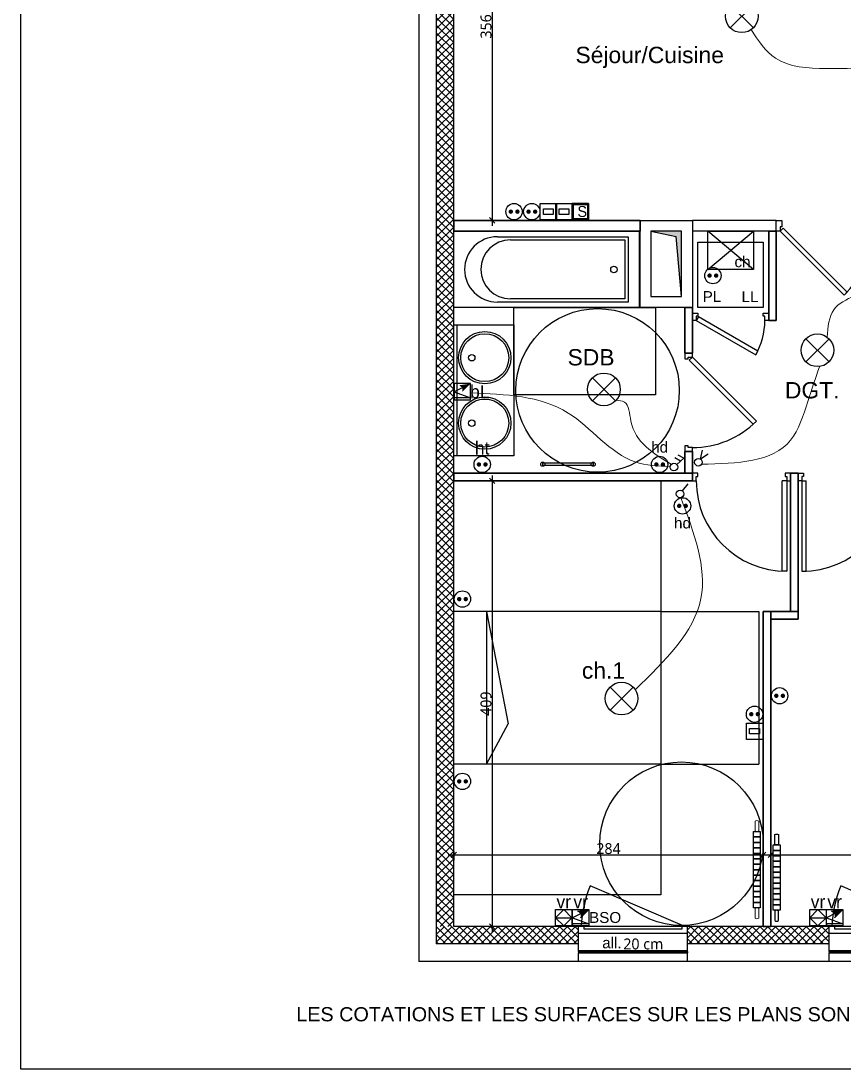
# Model space of a CAD drawing. Header units: centimetres. Extents: x -1838 to 162, y -111 to 1332.
# Drawn here: x -1838 to -1083, y -111 to 851 of the extents above; entities that cross this region are included whole.
import ezdxf

# ---------------------------------------------------------------- set-up
doc = ezdxf.new("R2010")
doc.units = ezdxf.units.CM
for name, color, linetype, lineweight in [('CHAUFFAGE_CHAUFFAGE_MOD', 102, 'Continuous', 25), ('CLOISONS_CLOISONS100_MOD', 114, 'Continuous', 35), ('CLOISONS_CLOISONS72_MOD', 114, 'Continuous', 35), ('COTATIONS_COTATIONS_MOD', 7, 'Continuous', 35), ('ELECTRICITE_INTERDOUBLE_MOD', 102, 'Continuous', 25), ('ELECTRICITE_INTERSIMPLE_MOD', 102, 'Continuous', 25), ('ELECTRICITE_INTERVV_MOD', 102, 'Continuous', 25), ('ELECTRICITE_LIAISONS_MOD', 102, 'Continuous', 25), ('ELECTRICITE_LUM_MOD', 102, 'Continuous', 25), ('ELECTRICITE_PRISE16AHT_MOD', 102, 'Continuous', 25), ('ELECTRICITE_PRISES16A_MOD', 102, 'Continuous', 25), ('ELECTRICITE_PRISESMULTIMEDIA_MOD', 102, 'Continuous', 25), ('ELECTRICITE_PRISESTEL_MOD', 102, 'Continuous', 25), ('ELECTRICITE_VOLETROULRADIO_MOD', 102, 'Continuous', 25), ('FDPLAN_ELEC_FIX', 8, 'Continuous', 25), ('FDPLAN_FDPLAN_FIX', 8, 'Continuous', 25), ('MENUISERIES_PORTES_MOD', 114, 'Continuous', 30), ('PLOMBERIE_BAIGNOIRE_MOD', 114, 'Continuous', 30), ('PLOMBERIE_LL_MOD', 114, 'Continuous', 30), ('PLOMBERIE_MEUBLEVASQUE_MOD', 114, 'Continuous', 30)]:
    doc.layers.add(name, color=color, linetype=linetype, lineweight=lineweight)
doc.layers.add('ELECTRICITE_PRISE16AHAND_MOD', color=102, linetype='Continuous')
doc.layers.add('PLACARDS_PLACARDS_0100_MOD', color=114, linetype='Continuous')
doc.styles.add('Arial', font='arial.ttf', dxfattribs={"height": 10})
doc.styles.add('Arial_1', font='arial.ttf', dxfattribs={"height": 7.5})
doc.styles.add('Arial_5', font='arial.ttf', dxfattribs={"height": 0.2})
doc.styles.add('prlm-elec-cfo', font='comic.ttf', dxfattribs={"height": 0.12})
doc.styles.add('Trebuchet MS', font='trebuc.ttf', dxfattribs={"height": 10})
doc.dimstyles.new('Cotes_linéaires_2', dxfattribs={"dimscale": 30.48, "dimtxt": 0.103095, "dimasz": 0.164042, "dimexe": 0.164042, "dimexo": 0.0625, "dimgap": 0.016404, "dimtad": 1, "dimdec": 0, "dimlfac": 100, "dimzin": 0, "dimdsep": 46, "dimtxsty": 'Trebuchet MS', "dimblk1": 'OBLIQUE', "dimblk2": 'OBLIQUE', "dimsah": 1, "dimcen": 0.09, "dimdle": 0.164042, "dimazin": 0, "dimtfac": 1, "dimtdec": 4, "dimtix": 1, "dimtmove": 0, "dimatfit": 3, "dimfxl": 1, "dimtvp": 1, "dimtolj": 1, "dimtzin": 0, "dimarcsym": 0})
doc.dimstyles.new('Cotes_linéaires_6', dxfattribs={"dimscale": 30.48, "dimtxt": 0.103095, "dimasz": 0.164042, "dimexe": 0.164042, "dimexo": 0.0625, "dimgap": 0.016404, "dimtad": 1, "dimdec": 0, "dimlfac": 100, "dimzin": 0, "dimdsep": 46, "dimtxsty": 'Trebuchet MS', "dimblk1": 'OBLIQUE', "dimblk2": 'OBLIQUE', "dimsah": 1, "dimcen": 0.09, "dimdle": 0.164042, "dimazin": 0, "dimtfac": 1, "dimtdec": 4, "dimtix": 1, "dimtmove": 0, "dimatfit": 3, "dimfxl": 1, "dimtvp": 1, "dimtolj": 1, "dimtzin": 0, "dimarcsym": 0})

# ---------------------------------------------------------------- blocks, each defined once
blk = doc.blocks.new('Fenêtre simple-all vitrée_BSO - Fenêtre simple-all vitrée_BSO-2719337-A_B-Niveau 1 - 1_50')
for p, q in [((-0.5, 0.07), (-0.5, 0.08)), ((0.5, 0.08), (-0.5, 0.08)), ((0.5, 0.07), (-0.5, 0.07)), ((0.5, 0.06), (-0.5, 0.06)), ((0.5, 0.07), (0.5, 0.08)), ((0.5, -0.1), (-0.5, -0.1)), ((-0.5, -0.16), (0.5, -0.16)), ((-0.475, -0.16), (0.3941, -0.5326)), ((0.45, -0.1402), (-0.45, -0.1402)), ((-0.45, -0.1402), (-0.45, -0.16)), ((-0.45, -0.16), (0.45, -0.16)), ((0.45, -0.16), (0.45, -0.1402))]:
    blk.add_line(p, q)
blk.add_arc((-0.6965, -0.1007), 1.173, 338.39466, 357.09984)
blk = doc.blocks.new('PMR Giration - PMR Giration-978195-A_B-Niveau 1 - 1_50')
at = {"layer": 'FDPLAN_FDPLAN_FIX'}
blk.add_circle((0, 0), 0.75, dxfattribs=at)
blk = doc.blocks.new('LIT PMR 120 - LIT PMR 120-971960-A_B-Niveau 1 - 1_50')
at = {"layer": 'FDPLAN_FDPLAN_FIX'}
for p, q in [((1.2, 1.9), (1.2, 2.8)), ((1.2, 2.8), (2.6, 2.8)), ((2.6, 1.9), (2.6, 2.8)), ((0, 1.9), (1.2, 1.9)), ((0, 1.9), (0, 0)), ((1.2, 1.9), (2.6, 1.9)), ((1.2, 1.9), (1.2, 0)), ((2.6, 1.9), (3.8, 1.9)), ((2.6, 1.9), (2.6, 0)), ((3.8, 1.9), (3.8, 0)), ((1.2, 0.3), (2.2289, 0.5)), ((2.6, 0.3), (2.2289, 0.5)), ((1.2, 0.3), (2.6, 0.3)), ((3.8, 0), (0, 0))]:
    blk.add_line(p, q, dxfattribs=at)
blk = doc.blocks.new('Int_ Simple - PP _0_83m x 2_04m_-986704-A_B-Niveau 1 - 1_50')
at = {"layer": 'MENUISERIES_PORTES_MOD'}
for p, q in [((-0.435, 0.035), (-0.485, 0.035)), ((-0.485, 0.035), (-0.485, -0.035)), ((-0.45, -0.035), (-0.45, 0.005)), ((-0.45, 0.005), (-0.435, 0.005)), ((-0.435, 0.005), (-0.435, 0.035)), ((0.415, 0.035), (0.365, 0.035)), ((0.365, 0.035), (0.365, 0.005)), ((0.365, 0.005), (0.38, 0.005)), ((0.38, 0.005), (0.38, -0.035)), ((0.415, 0.035), (0.415, -0.035)), ((-0.485, -0.035), (-0.45, -0.035)), ((0.38, -0.035), (0.34, -0.035)), ((0.34, -0.865), (0.34, -0.035)), ((0.38, -0.035), (0.38, -0.865)), ((0.38, -0.035), (0.415, -0.035)), ((0.38, -0.865), (0.34, -0.865))]:
    blk.add_line(p, q, dxfattribs=at)
blk.add_arc((0.38, -0.035), 0.83, 180, 270, dxfattribs=at)
blk = doc.blocks.new('Int_ Simple - PP _0_83m x 2_04m_-986942-A_B-Niveau 1 - 1_50')
at = {"layer": 'MENUISERIES_PORTES_MOD'}
for p, q in [((0.38, 0.865), (0.34, 0.865)), ((0.34, 0.865), (0.34, 0.035)), ((0.38, 0.035), (0.38, 0.865)), ((-0.485, 0.035), (-0.45, 0.035)), ((-0.485, 0.035), (-0.485, -0.035)), ((-0.45, 0.035), (-0.45, -0.005)), ((0.38, 0.035), (0.34, 0.035)), ((0.38, 0.035), (0.415, 0.035)), ((0.38, -0.005), (0.38, 0.035)), ((0.415, 0.035), (0.415, -0.035)), ((-0.435, -0.035), (-0.485, -0.035)), ((-0.45, -0.005), (-0.435, -0.005)), ((-0.435, -0.005), (-0.435, -0.035)), ((0.365, -0.005), (0.38, -0.005)), ((0.365, -0.035), (0.365, -0.005)), ((0.415, -0.035), (0.365, -0.035))]:
    blk.add_line(p, q, dxfattribs=at)
blk.add_arc((0.38, 0.035), 0.83, 90, 180, dxfattribs=at)
blk = doc.blocks.new('LAVABO DOUBLE - LAVABO DOUBLE-969751-A_B-Niveau 1 - 1_50')
at = {"layer": 'PLOMBERIE_MEUBLEVASQUE_MOD'}
for p, q in [((0, 0), (0, 0.55)), ((0, 0.55), (1.2, 0.55)), ((1.2, 0.55), (1.2, 0)), ((1.2, 0.03), (0, 0.03)), ((1.2, 0), (0, 0))]:
    blk.add_line(p, q, dxfattribs=at)
for centre, radius in [((0.3, 0.285), 0.24), ((0.3, 0.285), 0.22), ((0.9, 0.285), 0.24), ((0.9, 0.285), 0.22), ((0.3, 0.165), 0.03), ((0.9, 0.165), 0.03)]:
    blk.add_circle(centre, radius, dxfattribs=at)
blk = doc.blocks.new('baignoire 70x170cm - baignoire 70x170cm-979927-A_B-Niveau 1 - 1_50')
at = {"layer": 'PLOMBERIE_BAIGNOIRE_MOD'}
for p, q in [((0, 0), (0, 1.7)), ((0, 1.7), (0.7, 1.7)), ((0.7, 0), (0.7, 1.7)), ((0.05, 0.1), (0.05, 1.3)), ((0.65, 1.3), (0.65, 0.1)), ((0.08, 0.13), (0.08, 1.1803)), ((0.62, 1.1803), (0.62, 0.13)), ((0.65, 0.1), (0.05, 0.1)), ((0.62, 0.13), (0.08, 0.13)), ((0.7, 0), (0, 0))]:
    blk.add_line(p, q, dxfattribs=at)
blk.add_circle((0.35, 0.23), 0.03, dxfattribs=at)
for centre, radius in [((0.35, 1.3), 0.3), ((0.35, 1.1803), 0.27)]:
    blk.add_arc(centre, radius, 360, 180, dxfattribs=at)
blk = doc.blocks.new('Int_ Simple - PP _0_83m x 2_04m_-986892-A_B-Niveau 1 - 1_50')
at = {"layer": 'MENUISERIES_PORTES_MOD'}
for p, q in [((-0.435, 0.035), (-0.485, 0.035)), ((-0.45, -0.035), (-0.45, 0.005)), ((-0.45, 0.005), (-0.435, 0.005)), ((-0.435, 0.005), (-0.435, 0.035)), ((0.415, 0.035), (0.365, 0.035)), ((0.365, 0.035), (0.365, 0.005)), ((0.365, 0.005), (0.38, 0.005)), ((0.38, 0.005), (0.38, -0.035)), ((-0.485, -0.035), (-0.45, -0.035)), ((-0.2352, -0.5936), (0.3517, -0.0067)), ((0.38, -0.035), (-0.2069, -0.6219)), ((0.3517, -0.0067), (0.38, -0.035)), ((0.38, -0.035), (0.415, -0.035)), ((-0.2069, -0.6219), (-0.2352, -0.5936))]:
    blk.add_line(p, q, dxfattribs=at)
blk.add_arc((0.38, -0.035), 0.83, 180.0001, 225, dxfattribs=at)
blk = doc.blocks.new('CHAUDIERE - CHAUDIERE-V6-A_B-Niveau 1 - 1_50')
at = {"layer": 'FDPLAN_FDPLAN_FIX'}
for p, q in [((0.42, 0.35), (0, 0)), ((0, 0.35), (0.42, 0)), ((0, 0), (0, 0.35)), ((0, 0.35), (0.42, 0.35)), ((0.42, 0.35), (0.42, 0)), ((0.42, 0), (0, 0))]:
    blk.add_line(p, q, dxfattribs=at)
blk = doc.blocks.new('Int_ Simple1 - PP-1369627-A_B-Niveau 1 - 1_50')
at = {"layer": 'PLACARDS_PLACARDS_0100_MOD'}
for p, q in [((-0.2656, 0.35), (-0.2856, 0.3154)), ((-0.2856, 0.3154), (0.26, 0.0004)), ((0.28, 0.035), (-0.2656, 0.35)), ((-0.385, 0.035), (-0.35, 0.035)), ((-0.385, 0.035), (-0.385, -0.035)), ((-0.35, 0.035), (-0.35, -0.005)), ((0.26, 0.0004), (0.28, 0.035)), ((0.28, 0.035), (0.315, 0.035)), ((0.28, -0.005), (0.28, 0.035)), ((0.315, 0.035), (0.315, -0.035)), ((-0.335, -0.035), (-0.385, -0.035)), ((-0.35, -0.005), (-0.335, -0.005)), ((-0.335, -0.005), (-0.335, -0.035)), ((0.265, -0.005), (0.28, -0.005)), ((0.265, -0.035), (0.265, -0.005)), ((0.315, -0.035), (0.265, -0.035))]:
    blk.add_line(p, q, dxfattribs=at)
blk.add_arc((0.28, 0.035), 0.63, 150, 179.99987, dxfattribs=at)
blk = doc.blocks.new('gaine - gaine-2724823-A_B-Niveau 1 - 1_50')
at = {"layer": 'FDPLAN_FDPLAN_FIX'}
for p in [(0, 0.6), (0.28, 0)]:
    blk.add_line(p, (0.0483, 0.0483), dxfattribs=at)
blk = doc.blocks.new('PMR Zone 80x130 - PMR Zone 80x130-V45-A_B-Niveau 1 - 1_50')
at = {"layer": 'FDPLAN_FDPLAN_FIX'}
for p, q in [((0, 0), (0, 1.3)), ((0, 1.3), (0.8, 1.3)), ((0.8, 1.3), (0.8, 0)), ((0.8, 0), (0, 0))]:
    blk.add_line(p, q, dxfattribs=at)
blk = doc.blocks.new('_Oblique')
at = {"color": 0, "linetype": 'ByBlock', "lineweight": -2}
blk.add_line((-0.5, -0.5), (0.5, 0.5), dxfattribs=at)
blk = doc.blocks.new('*D65')
at = {"layer": 'COTATIONS_COTATIONS_MOD', "color": 0, "lineweight": -2, "transparency": 16777216}
for p, q in [((-1402.36, 1023.98), (-1410.46, 1023.98)), ((-1405.46, 1028.98), (-1405.46, 662.98)), ((-1402.36, 667.98), (-1410.46, 667.98))]:
    blk.add_line(p, q, dxfattribs=at)
at = {"layer": 'Defpoints', "color": 0, "transparency": 16777216}
for p in [(-1400.46, 1023.98), (-1405.46, 667.98), (-1400.46, 667.98)]:
    blk.add_point(p, dxfattribs=at)
at = {"layer": 'COTATIONS_COTATIONS_MOD', "color": 0, "lineweight": -2, "transparency": 16777216, "xscale": 5, "yscale": 5, "zscale": 5}
for p, rotation in [((-1405.46, 1023.98), 90), ((-1405.46, 667.98), 270)]:
    blk.add_blockref('_Oblique', p, dxfattribs=dict(at, rotation=rotation))
at = {"layer": 'COTATIONS_COTATIONS_MOD', "color": 0, "transparency": 16777216, "insert": (-1411.06, 845.98), "char_height": 10, "width": 26.4203, "attachment_point": 5, "rotation": 90, "style": 'Trebuchet MS'}
blk.add_mtext('\\A1;356', dxfattribs=at)
blk = doc.blocks.new('*D66')
at = {"layer": 'COTATIONS_COTATIONS_MOD', "color": 0, "lineweight": -2, "transparency": 16777216}
for p, q in [((-1405.46, 433.98), (-1405.46, 14.98)), ((-1402.36, 428.98), (-1410.46, 428.98)), ((-1402.36, 19.98), (-1410.46, 19.98))]:
    blk.add_line(p, q, dxfattribs=at)
at = {"layer": 'Defpoints', "color": 0, "transparency": 16777216}
for p in [(-1400.46, 428.98), (-1405.46, 19.98), (-1400.46, 19.98)]:
    blk.add_point(p, dxfattribs=at)
at = {"layer": 'COTATIONS_COTATIONS_MOD', "color": 0, "lineweight": -2, "transparency": 16777216, "xscale": 5, "yscale": 5, "zscale": 5}
for p, rotation in [((-1405.46, 428.98), 90), ((-1405.46, 19.98), 270)]:
    blk.add_blockref('_Oblique', p, dxfattribs=dict(at, rotation=rotation))
at = {"layer": 'COTATIONS_COTATIONS_MOD', "color": 0, "transparency": 16777216, "insert": (-1411.06, 224.48), "char_height": 10, "width": 26.4203, "attachment_point": 5, "rotation": 90, "style": 'Trebuchet MS'}
blk.add_mtext('\\A1;409', dxfattribs=at)
blk = doc.blocks.new('*D67')
at = {"layer": 'COTATIONS_COTATIONS_MOD', "color": 0, "lineweight": -2, "transparency": 16777216}
for p, q in [((-1440.71, 88.92), (-1440.71, 80.83)), ((-1156.71, 88.92), (-1156.71, 80.83)), ((-1445.71, 85.83), (-1151.71, 85.83))]:
    blk.add_line(p, q, dxfattribs=at)
at = {"layer": 'Defpoints', "color": 0, "transparency": 16777216}
for p in [(-1440.71, 90.83), (-1156.71, 90.83), (-1156.71, 85.83)]:
    blk.add_point(p, dxfattribs=at)
at = {"layer": 'COTATIONS_COTATIONS_MOD', "color": 0, "lineweight": -2, "transparency": 16777216, "xscale": 5, "yscale": 5, "zscale": 5, "rotation": 180}
blk.add_blockref('_Oblique', (-1440.71, 85.83), dxfattribs=at)
at = {"layer": 'COTATIONS_COTATIONS_MOD', "color": 0, "lineweight": -2, "transparency": 16777216, "xscale": 5, "yscale": 5, "zscale": 5}
blk.add_blockref('_Oblique', (-1156.71, 85.83), dxfattribs=at)
at = {"layer": 'COTATIONS_COTATIONS_MOD', "color": 0, "transparency": 16777216, "insert": (-1298.71, 91.41), "char_height": 10, "width": 26.4203, "attachment_point": 5, "style": 'Trebuchet MS'}
blk.add_mtext('\\A1;284', dxfattribs=at)
blk = doc.blocks.new('*D68')
at = {"layer": 'COTATIONS_COTATIONS_MOD', "color": 0, "lineweight": -2, "transparency": 16777216}
for p, q in [((-1149.71, 88.92), (-1149.71, 80.83)), ((-883.71, 88.92), (-883.71, 80.83)), ((-1154.71, 85.83), (-878.71, 85.83))]:
    blk.add_line(p, q, dxfattribs=at)
at = {"layer": 'Defpoints', "color": 0, "transparency": 16777216}
for p in [(-1149.71, 90.83), (-883.71, 90.83), (-883.71, 85.83)]:
    blk.add_point(p, dxfattribs=at)
at = {"layer": 'COTATIONS_COTATIONS_MOD', "color": 0, "lineweight": -2, "transparency": 16777216, "xscale": 5, "yscale": 5, "zscale": 5, "rotation": 180}
blk.add_blockref('_Oblique', (-1149.71, 85.83), dxfattribs=at)
at = {"layer": 'COTATIONS_COTATIONS_MOD', "color": 0, "lineweight": -2, "transparency": 16777216, "xscale": 5, "yscale": 5, "zscale": 5}
blk.add_blockref('_Oblique', (-883.71, 85.83), dxfattribs=at)
at = {"layer": 'COTATIONS_COTATIONS_MOD', "color": 0, "transparency": 16777216, "insert": (-1016.71, 91.43), "char_height": 10, "width": 26.4203, "attachment_point": 5, "style": 'Trebuchet MS'}
blk.add_mtext('\\A1;266', dxfattribs=at)
blk = doc.blocks.new('Int_ Simple - PP _0_83m x 2_04m_-2673223-A_B-Niveau 1 - 1_50')
at = {"layer": 'MENUISERIES_PORTES_MOD'}
for p, q in [((-0.2069, 0.6369), (-0.2352, 0.6086)), ((-0.2352, 0.6086), (0.3517, 0.0217)), ((0.38, 0.05), (-0.2069, 0.6369)), ((-0.485, 0.05), (-0.45, 0.05)), ((-0.45, 0.05), (-0.45, 0.01)), ((-0.45, 0.01), (-0.435, 0.01)), ((-0.435, 0.01), (-0.435, -0.05)), ((0.3517, 0.0217), (0.38, 0.05)), ((0.365, 0.01), (0.38, 0.01)), ((0.365, -0.05), (0.365, 0.01)), ((0.38, 0.05), (0.415, 0.05)), ((0.38, 0.01), (0.38, 0.05)), ((-0.435, -0.05), (-0.485, -0.05)), ((0.415, -0.05), (0.365, -0.05))]:
    blk.add_line(p, q, dxfattribs=at)
blk.add_arc((0.38, 0.05), 0.83, 135, 179.9999, dxfattribs=at)
blk = doc.blocks.new('xo.PTCE')
at = {"color": 0, "ltscale": 0.01}
for points in [[(-0.1061, 0.1061), (0.1061, -0.1061)], [(0.1061, 0.1061), (-0.1061, -0.1061)]]:
    blk.add_lwpolyline(points, dxfattribs=at)
at = {"color": 0, "linetype": 'ByBlock', "ltscale": 0.01}
blk.add_circle((0, 0), 0.15, dxfattribs=at)
blk = doc.blocks.new('xo.SA')
at = {"color": 0, "ltscale": 0.01}
blk.add_lwpolyline([(0.002, -0.0128), (0.055, 0.0528)], dxfattribs=at)
blk.add_circle((-0.02, -0.04), 0.035, dxfattribs=at)
blk = doc.blocks.new('xo.VV')
at = {"color": 0, "ltscale": 0.01}
blk.add_lwpolyline([(0.0695, 0.0342), (0.0001, -0.0113), (0.0191, 0.0695)], dxfattribs=at)
blk.add_circle((-0.02, -0.04), 0.035, dxfattribs=at)
blk = doc.blocks.new('xo.DA')
at = {"color": 0, "ltscale": 0.01}
for points in [[(0.0405, 0.0139), (-0.0117, 0.0434)], [(0.0061, -0.0167), (0.0704, 0.0405), (0.0181, 0.0701)]]:
    blk.add_lwpolyline(points, dxfattribs=at)
blk.add_circle((-0.02, -0.04), 0.035, dxfattribs=at)
blk = doc.blocks.new('xo.BL')
at = {"lineweight": 5, "ltscale": 0.01}
blk.add_hatch(color=0, dxfattribs=at).paths.add_polyline_path([(-0.03, 0.06), (-0.001, 0.037), (0, 0), (0.075, 0.075)])
for p, q in [((0.075, 0.075), (-0.075, 0.075)), ((-0.075, 0.075), (-0.075, -0.075)), ((0.075, -0.075), (0.075, 0.075)), ((-0.075, -0.075), (0.075, -0.075))]:
    blk.add_line(p, q)
at = {"color": 0, "ltscale": 0.01}
for p, q in [((0.0095, 0.0423), (-0.075, 0)), ((-0.075, 0), (0.075, -0.055)), ((0.075, -0.055), (-0.075, -0.055)), ((-0.075, -0.055), (-0.075, -0.075)), ((-0.075, -0.075), (0.075, -0.075))]:
    blk.add_line(p, q, dxfattribs=at)
blk = doc.blocks.new('xo.REGG-11H-750-12')
at = {"color": 0, "linetype": 'ByBlock', "lineweight": -2, "ltscale": 0.01, "flags": 128}
for points in [[(-0.3051, 0.042), (-0.3949, 0.042, -0.308535), (-0.3949, 0.075), (-0.3051, 0.075, -0.308535)], [(0.3051, 0.042), (0.3949, 0.042, 0.308535), (0.3949, 0.075), (0.3051, 0.075, 0.308535)]]:
    blk.add_lwpolyline(points, format="xyb", close=True, dxfattribs=at)
for points in [[(-0.3, 0.09), (-0.25, 0.09), (-0.25, 0.027), (-0.3, 0.027)], [(-0.25, 0.09), (-0.2, 0.09), (-0.2, 0.027), (-0.25, 0.027)], [(-0.2, 0.09), (-0.15, 0.09), (-0.15, 0.027), (-0.2, 0.027)], [(-0.15, 0.09), (-0.1, 0.09), (-0.1, 0.027), (-0.15, 0.027)], [(-0.1, 0.09), (-0.05, 0.09), (-0.05, 0.027), (-0.1, 0.027)], [(-0.05, 0.09), (0, 0.09), (0, 0.027), (-0.05, 0.027)], [(0, 0.09), (0.05, 0.09), (0.05, 0.027), (0, 0.027)], [(0.05, 0.09), (0.1, 0.09), (0.1, 0.027), (0.05, 0.027)], [(0.1, 0.09), (0.15, 0.09), (0.15, 0.027), (0.1, 0.027)], [(0.15, 0.09), (0.2, 0.09), (0.2, 0.027), (0.15, 0.027)], [(0.2, 0.09), (0.25, 0.09), (0.25, 0.027), (0.2, 0.027)], [(0.25, 0.09), (0.3, 0.09), (0.3, 0.027), (0.25, 0.027)]]:
    blk.add_lwpolyline(points, close=True, dxfattribs=at)
blk.add_lwpolyline([(-0.3, 0), (0.3, 0)], dxfattribs=at)
blk = doc.blocks.new('xo.REGG-11H-750-14')
at = {"lineweight": 5, "ltscale": 0.01, "flags": 128}
for points in [[(-0.3551, 0.042), (-0.4449, 0.042, -0.308535), (-0.4449, 0.075), (-0.3551, 0.075, -0.308535)], [(0.3551, 0.042), (0.4449, 0.042, 0.308535), (0.4449, 0.075), (0.3551, 0.075, 0.308535)]]:
    blk.add_lwpolyline(points, format="xyb", close=True, dxfattribs=at)
at = {"linetype": 'ByBlock', "lineweight": -2, "ltscale": 0.01, "flags": 128}
for points in [[(-0.35, 0.09), (-0.3, 0.09), (-0.3, 0.027), (-0.35, 0.027)], [(-0.3, 0.09), (-0.25, 0.09), (-0.25, 0.027), (-0.3, 0.027)], [(-0.25, 0.09), (-0.2, 0.09), (-0.2, 0.027), (-0.25, 0.027)], [(-0.2, 0.09), (-0.15, 0.09), (-0.15, 0.027), (-0.2, 0.027)], [(-0.15, 0.09), (-0.1, 0.09), (-0.1, 0.027), (-0.15, 0.027)], [(-0.1, 0.09), (-0.05, 0.09), (-0.05, 0.027), (-0.1, 0.027)], [(-0.05, 0.09), (0, 0.09), (0, 0.027), (-0.05, 0.027)], [(0, 0.09), (0.05, 0.09), (0.05, 0.027), (0, 0.027)], [(0.05, 0.09), (0.1, 0.09), (0.1, 0.027), (0.05, 0.027)], [(0.1, 0.09), (0.15, 0.09), (0.15, 0.027), (0.1, 0.027)], [(0.15, 0.09), (0.2, 0.09), (0.2, 0.027), (0.15, 0.027)], [(0.2, 0.09), (0.25, 0.09), (0.25, 0.027), (0.2, 0.027)], [(0.25, 0.09), (0.3, 0.09), (0.3, 0.027), (0.25, 0.027)], [(0.3, 0.09), (0.35, 0.09), (0.35, 0.027), (0.3, 0.027)]]:
    blk.add_lwpolyline(points, close=True, dxfattribs=at)
at = {"lineweight": 5, "ltscale": 0.01, "flags": 128}
blk.add_lwpolyline([(-0.35, 0), (0.35, 0)], dxfattribs=at)
blk = doc.blocks.new('xo.BP-VR')
at = {"color": 0, "ltscale": 0.01}
for p, q in [((-0.075, 0), (0, 0.075)), ((0, -0.075), (-0.075, 0)), ((-0.075, 0), (0.075, 0)), ((0, 0.075), (0.075, 0)), ((0.075, 0), (0, -0.075))]:
    blk.add_line(p, q, dxfattribs=at)
for p, q in [((-0.075, -0.075), (-0.075, 0.075)), ((-0.075, 0.075), (0.075, 0.075)), ((0.075, 0.075), (0.075, -0.075)), ((0.075, -0.075), (-0.075, -0.075))]:
    blk.add_line(p, q)
blk = doc.blocks.new('xo.VR')
at = {"lineweight": 5, "ltscale": 0.01}
blk.add_hatch(color=0, dxfattribs=at).paths.add_polyline_path([(-0.03, 0.06), (-0.001, 0.037), (0, 0), (0.075, 0.075)])
for p, q in [((-0.075, -0.075), (-0.075, 0.075)), ((-0.075, 0.075), (0.075, 0.075)), ((0.075, 0.075), (0.075, -0.075)), ((0.075, -0.075), (-0.075, -0.075))]:
    blk.add_line(p, q)
at = {"color": 0, "ltscale": 0.01}
for p, q in [((0.0095, 0.0423), (-0.075, 0)), ((-0.075, 0), (0.075, -0.055)), ((-0.03, 0.06), (0.075, 0.075)), ((0.075, 0.075), (0, 0)), ((0.075, -0.055), (-0.075, -0.055)), ((-0.075, -0.055), (-0.075, -0.075)), ((-0.075, -0.075), (0.075, -0.075))]:
    blk.add_line(p, q, dxfattribs=at)
blk = doc.blocks.new('xo.PCHD')
at = {"color": 0, "linetype": 'ByBlock', "lineweight": 5, "ltscale": 0.01, "const_width": 0.02}
for points in [[(-0.04, 0, 1), (-0.02, 0, 1)], [(0.02, 0, 1), (0.04, 0, 1)]]:
    blk.add_lwpolyline(points, format="xyb", close=True, dxfattribs=at)
at = {"color": 0, "linetype": 'ByBlock', "lineweight": -2, "ltscale": 0.01}
blk.add_circle((0, 0), 0.075, dxfattribs=at)
blk = doc.blocks.new('xo.ATOLLSPA-0571')
at = {"color": 0, "ltscale": 0.01}
blk.add_lwpolyline([(-0.25, 0), (0.25, 0)], dxfattribs=at)
blk.add_lwpolyline([(-0.231, 0.0928), (0.231, 0.0928), (0.231, 0.0672), (-0.231, 0.0672)], close=True, dxfattribs=at)
for centre in [(-0.231, 0.08), (0.231, 0.08)]:
    blk.add_circle(centre, 0.019, dxfattribs=at)
blk = doc.blocks.new('xo.pcsat')
at = {"ltscale": 0.01}
for p, q in [((-0.075, 0.075), (0.075, 0.075)), ((-0.075, -0.075), (-0.075, 0.075)), ((-0.065, 0.065), (0.065, 0.065)), ((-0.065, -0.065), (-0.065, 0.065)), ((0.065, 0.065), (0.065, -0.065)), ((0.075, 0.075), (0.075, -0.075)), ((0.075, -0.075), (-0.075, -0.075)), ((0.065, -0.065), (-0.065, -0.065))]:
    blk.add_line(p, q, dxfattribs=at)
for p, q in [((0.075, 0.075), (-0.075, 0.075)), ((-0.075, 0.075), (-0.075, -0.075)), ((0.075, -0.075), (0.075, 0.075)), ((-0.075, -0.075), (0.075, -0.075))]:
    blk.add_line(p, q)
blk.add_text('S', height=0.1).set_placement((-0.0278, -0.0484))
blk = doc.blocks.new('xo.RJ45')
at = {"color": 0, "linetype": 'ByBlock', "lineweight": -2, "ltscale": 0.01}
for p, q in [((-0.075, 0.075), (0.075, 0.075)), ((-0.075, -0.075), (-0.075, 0.075)), ((-0.045, 0.025), (0.045, 0.025)), ((-0.045, -0.025), (-0.045, 0.025)), ((0.045, 0.025), (0.045, -0.025)), ((0.075, 0.075), (0.075, -0.075)), ((0.075, -0.075), (-0.075, -0.075)), ((0.045, -0.025), (-0.045, -0.025))]:
    blk.add_line(p, q, dxfattribs=at)
blk = doc.blocks.new('xo.PC')
at = {"color": 0, "linetype": 'ByBlock', "lineweight": 5, "ltscale": 0.01, "const_width": 0.02}
for points in [[(-0.04, 0, 1), (-0.02, 0, 1)], [(0.02, 0, 1), (0.04, 0, 1)]]:
    blk.add_lwpolyline(points, format="xyb", close=True, dxfattribs=at)
at = {"color": 0, "linetype": 'ByBlock', "lineweight": -2, "ltscale": 0.01}
blk.add_circle((0, 0), 0.075, dxfattribs=at)
blk = doc.blocks.new('xo.PCHT')
at = {"color": 0, "linetype": 'ByBlock', "lineweight": 5, "ltscale": 0.01, "const_width": 0.02}
for points in [[(-0.04, 0, 1), (-0.02, 0, 1)], [(0.02, 0, 1), (0.04, 0, 1)]]:
    blk.add_lwpolyline(points, format="xyb", close=True, dxfattribs=at)
at = {"color": 0, "linetype": 'ByBlock', "lineweight": -2, "ltscale": 0.01}
blk.add_circle((0, 0), 0.075, dxfattribs=at)
blk = doc.blocks.new('MODULE CUISINE - MODULE CUISINE-2481155-A_B-Niveau 1 - 1_50')
at = {"layer": 'PLOMBERIE_LL_MOD'}
for p, q in [((0, 0), (0, 0.6)), ((0, 0.6), (0.6, 0.6)), ((0.6, 0.6), (0.6, 0)), ((0.6, 0), (0, 0))]:
    blk.add_line(p, q, dxfattribs=at)
at = {"layer": 'PLOMBERIE_LL_MOD', "const_width": 0.02}
for points in [[(0.4223, 0.3068, 1), (0.4423, 0.3068, 1)], [(0.4823, 0.3068, 1), (0.5023, 0.3068, 1)]]:
    blk.add_lwpolyline(points, format="xyb", close=True, dxfattribs=at)
at = {"layer": 'PLOMBERIE_LL_MOD'}
blk.add_circle((0.4623, 0.3068), 0.075, dxfattribs=at)

msp = doc.modelspace()

# ---------------------------------------------------------------- hatches: boundary and pattern name
at = {"layer": 'FDPLAN_FDPLAN_FIX'}
h = msp.add_hatch(dxfattribs=at)
h.set_pattern_fill('FP_6', color=256, scale=100, angle=225, style=0, pattern_type=2)
h.set_pattern_definition([(135, (-1472.731, 537.9324), (-3.535534, -3.535534), []), (225, (-1472.731, 537.9324), (3.535534, -3.535534), [])])
h.paths.add_polyline_path([(-1456.71, 19.98), (-1440.71, 19.98), (-1440.71, 1039.98), (-1456.71, 1039.98), (-1456.71, 331.9)], flags=0)
h = msp.add_hatch(color=256, dxfattribs=at)
h.dxf.hatch_style = 1
h.paths.add_polyline_path([(-1231.71, 657.98), (-1259.71, 657.98), (-1236.54, 653.15), (-1231.71, 597.98)])
h = msp.add_hatch(dxfattribs=at)
h.set_pattern_fill('FP_1', color=256, scale=100, angle=45, style=0, pattern_type=2)
h.set_pattern_definition([(225, (-1170.2307, -12.055), (3.53553, -3.53553), []), (315, (-1170.2307, -12.055), (3.53553, 3.53553), [])])
h.paths.add_polyline_path([(-883.71, 3.98), (-883.71, 19.98), (-996.21, 19.98), (-996.21, 3.98)], flags=0)
h.paths.add_polyline_path([(-1096.21, 3.98), (-1096.21, 19.98), (-1226.21, 19.98), (-1226.21, 3.98)], flags=0)
h.paths.add_polyline_path([(-1357.87, 3.98), (-1326.21, 3.98), (-1326.21, 19.98), (-1456.71, 19.98), (-1456.71, 3.98)], flags=0)

# ---------------------------------------------------------------- linework, layer by layer
msp.add_lwpolyline([(-1837.84, 1331.97), (162.16, 1331.97), (162.16, -110.81), (-1837.84, -110.81)], close=True)
msp.add_lwpolyline([(-1837.84, 1331.97), (162.16, 1331.97), (162.16, -110.81), (-1837.84, -110.81)], close=True)
at = {"layer": 'CLOISONS_CLOISONS100_MOD'}
for p, q in [((-1269.71, 667.98), (-1440.71, 667.98)), ((-1440.71, 667.98), (-1440.71, 657.98)), ((-1269.71, 657.98), (-1269.71, 667.98)), ((-1269.71, 657.98), (-1440.71, 657.98))]:
    msp.add_line(p, q, dxfattribs=at)
at = {"layer": 'CLOISONS_CLOISONS72_MOD'}
for p, q in [((-1151.71, 575.98), (-1151.71, 657.98)), ((-1144.71, 657.98), (-1151.71, 657.98)), ((-1144.71, 657.98), (-1144.71, 575.98)), ((-1228.71, 587.98), (-1228.71, 545.98)), ((-1221.71, 587.98), (-1228.71, 587.98)), ((-1221.71, 545.98), (-1221.71, 587.98)), ((-1144.71, 575.98), (-1151.71, 575.98)), ((-1228.71, 545.98), (-1221.71, 545.98)), ((-1228.71, 455.98), (-1228.71, 435.98)), ((-1228.71, 455.98), (-1221.71, 455.98)), ((-1221.71, 428.98), (-1221.71, 455.98)), ((-1221.71, 435.98), (-1440.71, 435.98)), ((-1440.71, 435.98), (-1440.71, 428.98)), ((-1131.71, 308.98), (-1131.71, 435.98)), ((-1124.71, 435.98), (-1131.71, 435.98)), ((-1124.71, 435.98), (-1124.71, 301.98)), ((-1440.71, 428.98), (-1221.71, 428.98)), ((-1156.71, 19.98), (-1156.71, 308.98)), ((-1156.71, 308.98), (-1124.71, 308.98)), ((-1149.71, 308.98), (-1149.71, 19.98)), ((-1124.71, 301.98), (-1149.71, 301.98)), ((-1149.71, 19.98), (-1156.71, 19.98))]:
    msp.add_line(p, q, dxfattribs=at)
at = {"layer": 'ELECTRICITE_LIAISONS_MOD', "lineweight": 13, "ltscale": 50}
for points, knots in [([(-1032.6, 673.69), (-1025.95, 731.61), (-1014.53, 831.12), (-1136.81, 795.32), (-1161.23, 832.96), (-1167.75, 843.02)], [0, 0, 0, 0, 131.043611, 225.150824, 259.494489, 259.494489, 259.494489, 259.494489]), ([(-1044.34, 642.57), (-1045.18, 630.78), (-1047.25, 601.89), (-1095.51, 596.43), (-1097.29, 570.13), (-1097.93, 560.74)], [0, 0, 0, 0, 32.329407, 79.153996, 105.121633, 105.121633, 105.121633, 105.121633]), ([(-1213.26, 444.16), (-1180.64, 445.01), (-1133, 446.26), (-1116.38, 500.67), (-1108.72, 523.18), (-1105.17, 533.59)], [0, 0, 0, 0, 84.578183, 123.505714, 157.053053, 157.053053, 157.053053, 157.053053]), ([(-1242.18, 442.1), (-1253.27, 442.58), (-1290.37, 444.2), (-1334.67, 506.26), (-1393.24, 508.42), (-1425.21, 509.6)], [0, 0, 0, 0, 32.366944, 108.384682, 199.790947, 199.790947, 199.790947, 199.790947]), ([(-1241.1, 444.19), (-1257.59, 454.05), (-1279.69, 467.26), (-1279.44, 501.89), (-1288.94, 502.65), (-1291.75, 502.88)], [0, 0, 0, 0, 54.248138, 72.704262, 80.466095, 80.466095, 80.466095, 80.466095]), ([(-1232.32, 413.55), (-1220.31, 381.41), (-1195.22, 314.24), (-1247, 263.76), (-1274, 237.43)], [0, 0, 0, 0, 94.405992, 197.311328, 197.311328, 197.311328, 197.311328])]:
    msp.add_open_spline(points, degree=3, knots=knots, dxfattribs=at)
at = {"layer": 'FDPLAN_FDPLAN_FIX'}
for p, q in [((-1472.71, 1271.98), (-1472.71, -12.02)), ((-1456.71, 1039.98), (-1456.71, 3.98)), ((-1440.71, 19.98), (-1440.71, 1023.98)), ((-1269.71, 587.98), (-1269.71, 667.98)), ((-1269.71, 667.98), (-1221.71, 667.98)), ((-1221.71, 667.98), (-1221.71, 587.98)), ((-1144.71, 667.98), (-1221.71, 667.98)), ((-1144.71, 657.98), (-1144.71, 667.98)), ((-1259.71, 657.98), (-1259.71, 597.98)), ((-1231.71, 657.98), (-1259.71, 657.98)), ((-1231.71, 597.98), (-1231.71, 657.98)), ((-1144.71, 657.98), (-1221.71, 657.98)), ((-1259.71, 597.98), (-1231.71, 597.98)), ((-1221.71, 587.98), (-1269.71, 587.98)), ((-1326.21, 19.98), (-1440.71, 19.98)), ((-1326.21, 3.98), (-1326.21, 19.98)), ((-1096.21, 19.98), (-1226.21, 19.98)), ((-1226.21, 3.98), (-1226.21, 19.98)), ((-1096.21, 3.98), (-1096.21, 19.98)), ((-1326.21, 3.98), (-1456.71, 3.98)), ((-1326.21, -3.02), (-1326.21, 3.98)), ((-1226.21, -3.02), (-1226.21, 3.98)), ((-1096.21, 3.98), (-1226.21, 3.98)), ((-1096.21, -3.02), (-1096.21, 3.98)), ((-1326.21, -12.02), (-1326.21, -4.02)), ((-1226.21, -12.02), (-1226.21, -4.02)), ((-1096.21, -12.02), (-1096.21, -4.02)), ((-1326.21, -12.02), (-1472.71, -12.02)), ((-1226.21, -12.02), (-1326.21, -12.02)), ((-1096.21, -12.02), (-1226.21, -12.02)), ((-996.21, -12.02), (-1096.21, -12.02))]:
    msp.add_line(p, q, dxfattribs=at)

# ---------------------------------------------------------------- block references
at = {"layer": 'CHAUFFAGE_CHAUFFAGE_MOD', "ltscale": 50, "xscale": 100, "yscale": 100, "zscale": 100}
msp.add_blockref('xo.ATOLLSPA-0571', (-1335.9, 436.23), dxfattribs=at)
for name, p, rotation in [('xo.REGG-11H-750-14', (-1156.71, 72.13), 89.99999999999983), ('xo.REGG-11H-750-12', (-1150.2, 64.87), 270)]:
    msp.add_blockref(name, p, dxfattribs=dict(at, rotation=rotation))
at = {"layer": 'ELECTRICITE_INTERDOUBLE_MOD', "ltscale": 50, "xscale": 100, "yscale": 100, "zscale": 100}
msp.add_blockref('xo.DA', (-1236.71, 445.63), dxfattribs=at)
at = {"layer": 'ELECTRICITE_INTERSIMPLE_MOD', "ltscale": 50, "xscale": 100, "yscale": 100, "zscale": 100}
msp.add_blockref('xo.SA', (-1231, 420.98), dxfattribs=at)
at = {"layer": 'ELECTRICITE_INTERVV_MOD', "ltscale": 50, "xscale": 100, "yscale": 100, "zscale": 100}
msp.add_blockref('xo.VV', (-1214.21, 450.04), dxfattribs=at)
at = {"layer": 'ELECTRICITE_LUM_MOD', "ltscale": 50, "xscale": 100, "yscale": 100, "zscale": 100}
for p in [(-1176.41, 855.27), (-1106.98, 548.78), (-1302.89, 512.92), (-1286.7, 229.12)]:
    msp.add_blockref('xo.PTCE', p, dxfattribs=at)
at = {"layer": 'ELECTRICITE_PRISE16AHAND_MOD', "xscale": 100, "yscale": 100, "zscale": 100}
for p in [(-1251.77, 443.98), (-1230.81, 406.01)]:
    msp.add_blockref('xo.PCHD', p, dxfattribs=at)
at = {"layer": 'ELECTRICITE_PRISE16AHT_MOD', "xscale": 100, "yscale": 100, "zscale": 100}
msp.add_blockref('xo.PCHT', (-1414.62, 443.98), dxfattribs=at)
at = {"layer": 'ELECTRICITE_PRISES16A_MOD', "ltscale": 50, "xscale": 100, "yscale": 100, "zscale": 100}
for p in [(-1432.71, 320.45), (-1141.71, 231.72), (-1164.71, 214.81), (-1432.71, 153.19)]:
    msp.add_blockref('xo.PC', p, dxfattribs=at)
at = {"layer": 'ELECTRICITE_PRISESMULTIMEDIA_MOD', "ltscale": 25, "xscale": 100, "yscale": 100, "zscale": 100}
for name, p in [('xo.PC', (-1385.34, 675.98)), ('xo.PC', (-1369.07, 675.98)), ('xo.RJ45', (-1353.98, 675.98)), ('xo.RJ45', (-1339.47, 675.98)), ('xo.pcsat', (-1324.47, 675.98))]:
    msp.add_blockref(name, p, dxfattribs=at)
at = {"layer": 'ELECTRICITE_PRISESTEL_MOD', "ltscale": 50, "xscale": 100, "yscale": 100, "zscale": 100}
msp.add_blockref('xo.RJ45', (-1164.71, 199.16), dxfattribs=at)
at = {"layer": 'ELECTRICITE_VOLETROULRADIO_MOD', "ltscale": 50, "xscale": 100, "yscale": 100, "zscale": 100}
for p in [(-1339.77, 27.98), (-1106.47, 27.98)]:
    msp.add_blockref('xo.BP-VR', p, dxfattribs=at)
at = {"layer": 'FDPLAN_ELEC_FIX', "ltscale": 50, "xscale": 100, "yscale": 100, "zscale": 100}
for p in [(-1324.26, 27.98), (-1091.24, 27.98)]:
    msp.add_blockref('xo.VR', p, dxfattribs=at)
at = {"layer": 'FDPLAN_FDPLAN_FIX'}
for name, p, xscale, yscale, zscale, rotation in [('gaine - gaine-2724823-A_B-Niveau 1 - 1_50', (-1231.71, 657.98), 100, 100, 100, 180), ('CHAUDIERE - CHAUDIERE-V6-A_B-Niveau 1 - 1_50', (-1165.71, 657.98), 100, 100, 100, 180), ('PMR Zone 80x130 - PMR Zone 80x130-V45-A_B-Niveau 1 - 1_50', (-1255.71, 507.98), 100.0000000000001, 100.0000000000001, 100.0000000000001, 89.99999999999966), ('LIT PMR 120 - LIT PMR 120-971960-A_B-Niveau 1 - 1_50', (-1440.71, 428.98), 100.0000000000002, 100.0000000000002, 100.0000000000002, 269.9999999999994), ('Fenêtre simple-all vitrée_BSO - Fenêtre simple-all vitrée_BSO-2719337-A_B-Niveau 1 - 1_50', (-1276.21, 3.98), 100, 100, 100, 180), ('Fenêtre simple-all vitrée_BSO - Fenêtre simple-all vitrée_BSO-2719337-A_B-Niveau 1 - 1_50', (-1046.21, 3.98), 100, 100, 100, 180)]:
    msp.add_blockref(name, p, dxfattribs=dict(at, xscale=xscale, yscale=yscale, zscale=zscale, rotation=rotation))
at = {"layer": 'FDPLAN_FDPLAN_FIX', "xscale": 100, "yscale": 100, "zscale": 100}
for p in [(-1308.71, 511.98), (-1231.71, 95.98)]:
    msp.add_blockref('PMR Giration - PMR Giration-978195-A_B-Niveau 1 - 1_50', p, dxfattribs=at)
at = {"layer": 'MENUISERIES_PORTES_MOD', "xscale": 100, "yscale": 100, "zscale": 100}
for name, p, rotation in [('Int_ Simple - PP _0_83m x 2_04m_-2673223-A_B-Niveau 1 - 1_50', (-1103.21, 662.98), 180), ('Int_ Simple - PP _0_83m x 2_04m_-986892-A_B-Niveau 1 - 1_50', (-1225.21, 504.48), 89.99999999999991), ('Int_ Simple - PP _0_83m x 2_04m_-986942-A_B-Niveau 1 - 1_50', (-1083.21, 432.48), 180)]:
    msp.add_blockref(name, p, dxfattribs=dict(at, rotation=rotation))
msp.add_blockref('Int_ Simple - PP _0_83m x 2_04m_-986704-A_B-Niveau 1 - 1_50', (-1173.21, 432.48), dxfattribs=at)
at = {"layer": 'PLACARDS_PLACARDS_0100_MOD', "xscale": 100, "yscale": 100, "zscale": 100, "rotation": 180}
msp.add_blockref('Int_ Simple1 - PP-1369627-A_B-Niveau 1 - 1_50', (-1190.21, 579.48), dxfattribs=at)
at = {"layer": 'PLOMBERIE_BAIGNOIRE_MOD', "xscale": 100.0000000000006, "yscale": 100.0000000000006, "zscale": 100.0000000000006, "rotation": 89.9999999999977}
msp.add_blockref('baignoire 70x170cm - baignoire 70x170cm-979927-A_B-Niveau 1 - 1_50', (-1270.71, 587.98), dxfattribs=at)
at = {"layer": 'PLOMBERIE_LL_MOD', "xscale": 100, "yscale": 100, "zscale": 100, "rotation": 180}
msp.add_blockref('MODULE CUISINE - MODULE CUISINE-2481155-A_B-Niveau 1 - 1_50', (-1156.71, 647.98), dxfattribs=at)
at = {"layer": 'PLOMBERIE_MEUBLEVASQUE_MOD', "xscale": 100.0000000000004, "yscale": 100.0000000000004, "zscale": 100.0000000000004, "rotation": 269.9999999999981}
msp.add_blockref('LAVABO DOUBLE - LAVABO DOUBLE-969751-A_B-Niveau 1 - 1_50', (-1440.71, 571.98), dxfattribs=at)
at = {"layer": 'PLOMBERIE_MEUBLEVASQUE_MOD', "ltscale": 50, "xscale": 100, "yscale": 100, "zscale": 100}
msp.add_blockref('xo.BL', (-1432.71, 510.66), dxfattribs=at)

# ---------------------------------------------------------------- texts
at = {"layer": 'ELECTRICITE_PRISE16AHAND_MOD', "char_height": 10, "attachment_point": 5, "line_spacing_factor": 0.8, "style": 'Arial'}
for insert in [(-1251.77, 459.81), (-1230.81, 390.18)]:
    msp.add_mtext('hd', dxfattribs=dict(at, insert=insert))
at = {"layer": 'ELECTRICITE_PRISE16AHT_MOD', "insert": (-1414.62, 459.06), "char_height": 12, "attachment_point": 5, "line_spacing_factor": 0.8, "style": 'prlm-elec-cfo'}
msp.add_mtext('ht', dxfattribs=at)
at = {"layer": 'ELECTRICITE_VOLETROULRADIO_MOD', "ltscale": 50, "char_height": 12, "attachment_point": 5, "line_spacing_factor": 0.8, "style": 'prlm-elec-cfo'}
for insert in [(-1339.77, 42.7), (-1106.47, 42.7)]:
    msp.add_mtext('vr', dxfattribs=dict(at, insert=insert))
at = {"layer": 'FDPLAN_ELEC_FIX', "lineweight": 20, "char_height": 12, "attachment_point": 5, "line_spacing_factor": 0.8, "style": 'prlm-elec-cfo'}
for insert in [(-1324.26, 42.7), (-1091.24, 42.7)]:
    msp.add_mtext('vr', dxfattribs=dict(at, insert=insert))
at = {"layer": 'FDPLAN_FDPLAN_FIX'}
for s, insert, char_height, width, attachment_point, line_spacing_factor, style in [('Séjour/Cuisine', (-1260.88, 827.29), 15, 120.8304, 2, 0.941778, 'Arial_1'), ('ch', (-1183.11, 635.01), 10, 17.6293, 1, 0.941778, 'Arial'), ('SDB', (-1314.72, 549.88), 15, 120.8304, 2, 0.941778, 'Arial_1'), ('DGT.', (-1111.77, 519.61), 15, 120.8304, 2, 0.941778, 'Arial_1'), ('ch.1', (-1303.32, 262.43), 15, 120.8304, 2, 0.941778, 'Arial_1'), ('BSO', (-1301.81, 33.26), 10, 35.2587, 2, 0.941778, 'Arial'), ('20 cm', (-1285.12, 8.98), 10, 44.7829, 1, 1.048425, 'Trebuchet MS')]:
    msp.add_mtext(s, dxfattribs=dict(at, insert=insert, char_height=char_height, width=width, attachment_point=attachment_point, line_spacing_factor=line_spacing_factor, style=style))
at = {"layer": 'FDPLAN_FDPLAN_FIX', "insert": (-1304.48, 10.03), "char_height": 10, "width": 22.4472, "attachment_point": 1, "style": 'Arial_5'}
msp.add_mtext('all.', dxfattribs=at)
at = {"layer": 'FDPLAN_FDPLAN_FIX', "lineweight": 13, "insert": (-1159.7, -54.02), "char_height": 13, "width": 1182.1514, "attachment_point": 2, "line_spacing_factor": 0.941778, "style": 'Arial'}
msp.add_mtext("LES COTATIONS ET LES SURFACES SUR LES PLANS SONT SOUMISES A UNE MARGE D'ERREUR", dxfattribs=at)
at = {"layer": 'PLACARDS_PLACARDS_0100_MOD', "insert": (-1203.75, 603.05), "char_height": 10, "width": 20.4451, "attachment_point": 2, "line_spacing_factor": 0.941778, "style": 'Arial_1'}
msp.add_mtext('PL', dxfattribs=at)
at = {"layer": 'PLOMBERIE_LL_MOD', "insert": (-1176.66, 602.98), "char_height": 10, "width": 18.6088, "attachment_point": 1, "line_spacing_factor": 0.941778, "style": 'Arial'}
msp.add_mtext('LL', dxfattribs=at)
at = {"layer": 'PLOMBERIE_MEUBLEVASQUE_MOD', "lineweight": 20, "insert": (-1416.83, 510.66), "char_height": 12, "attachment_point": 5, "line_spacing_factor": 0.8, "style": 'prlm-elec-cfo'}
msp.add_mtext('bL', dxfattribs=at)

# ---------------------------------------------------------------- dimensions: what is measured, and where the dimension line sits
at = {"layer": 'COTATIONS_COTATIONS_MOD'}
for base, p1, p2, dimstyle, override, picture, middle in [((-1405.46, 667.98), (-1400.46, 1023.98), (-1400.46, 667.98), 'Cotes_linéaires_6', {"dimscale": 30.48, "dimlfac": 1, "dimpost": '<>', "dimfxl": 3.56}, '*D65', (-1411.06, 845.98)), ((-1405.46, 19.98), (-1400.46, 428.98), (-1400.46, 19.98), 'Cotes_linéaires_2', {"dimscale": 30.48, "dimlfac": 1, "dimpost": '<>', "dimfxl": 4.09}, '*D66', (-1411.06, 224.48))]:
    dim = msp.add_linear_dim(base=base, p1=p1, p2=p2, angle=90, dimstyle=dimstyle, override=override, dxfattribs=at)
    dim.commit()
    dim.dimension.update_dxf_attribs({"geometry": picture, "text_midpoint": middle})
for base, p1, p2, override, picture, middle in [((-1156.71, 85.83), (-1440.71, 90.83), (-1156.71, 90.83), {"dimscale": 30.48, "dimlfac": 1, "dimpost": '<>', "dimfxl": 2.84}, '*D67', (-1298.71, 91.41)), ((-883.71, 85.83), (-1149.71, 90.83), (-883.71, 90.83), {"dimscale": 30.48, "dimlfac": 1, "dimpost": '<>', "dimfxl": 2.66}, '*D68', (-1016.71, 91.43))]:
    dim = msp.add_linear_dim(base=base, p1=p1, p2=p2, dimstyle='Cotes_linéaires_6', override=override, dxfattribs=at)
    dim.commit()
    dim.dimension.update_dxf_attribs({"geometry": picture, "text_midpoint": middle})

doc.saveas('drawing.dxf')
